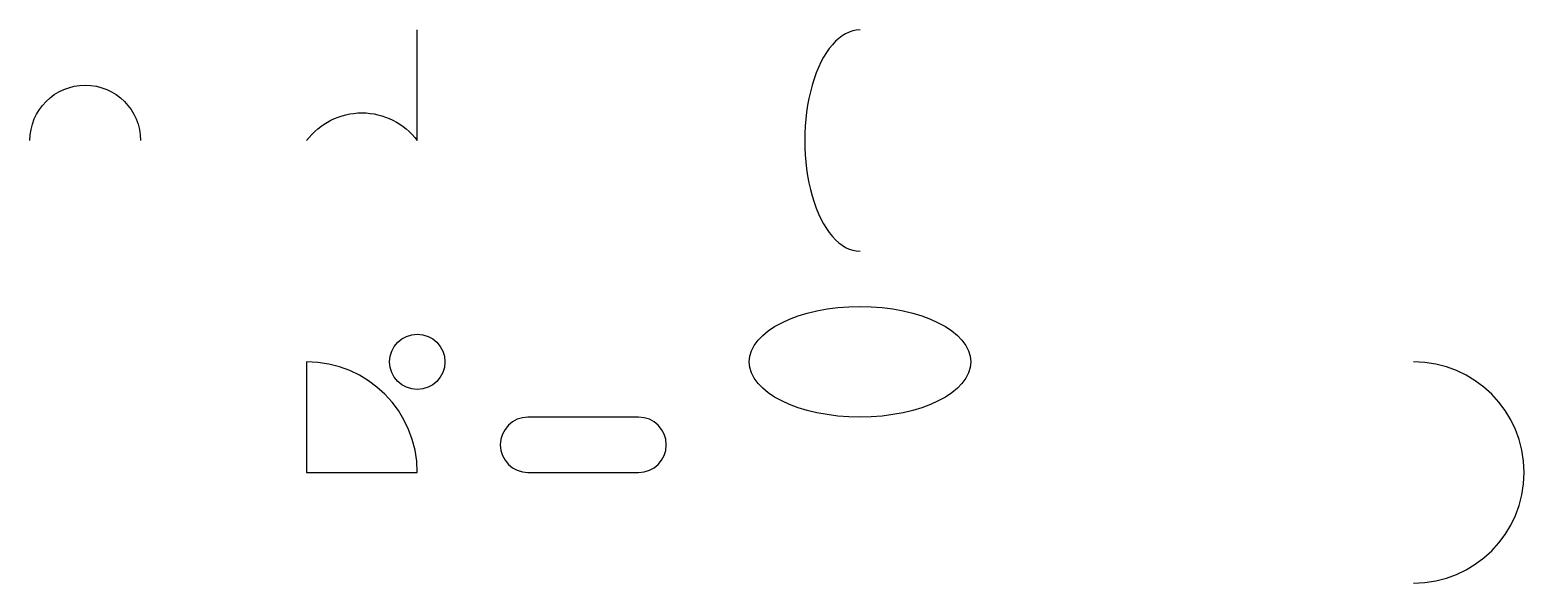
# Model space of a CAD drawing. Header units: inches. Extents: x -2.5 to 11, y -1 to 4.
import ezdxf

# ---------------------------------------------------------------- set-up
doc = ezdxf.new("R2010")
doc.units = ezdxf.units.IN

msp = doc.modelspace()

# ---------------------------------------------------------------- linework, layer by layer
at = {"layer": 'EDGE'}
for p, q in [((0, 1), (0, 0)), ((0, 0), (1, 0))]:
    msp.add_line(p, q, dxfattribs=at)
msp.add_arc((0, 0), 1, 0, 90, dxfattribs=at)
at = {"layer": 'ELLIPSE'}
msp.add_ellipse((5, 3), major_axis=(0, 1), ratio=0.5, start_param=0, end_param=3.141593, dxfattribs=at)
msp.add_ellipse((5, 1), major_axis=(1, 0), ratio=0.5, dxfattribs=at)
at = {"layer": 'HOLES'}
msp.add_circle((1, 1), 0.25, dxfattribs=at)
at = {"layer": 'MIRROR', "extrusion": (0, 0, -1)}
msp.add_arc((2, 3), 0.5, 0, 180, dxfattribs=at)
at = {"layer": 'POLY'}
msp.add_lwpolyline([(0, 3, -0.5), (1, 3), (1, 4)], format="xyb", dxfattribs=at)
at = {"layer": 'SLOT'}
msp.add_lwpolyline([(2, 0), (3, 0, 1), (3, 0.5), (2, 0.5, 1)], format="xyb", close=True, dxfattribs=at)
at = {"layer": 'WRAP'}
msp.add_arc((10, 0), 1, 270, 90, dxfattribs=at)

doc.saveas('drawing.dxf')
